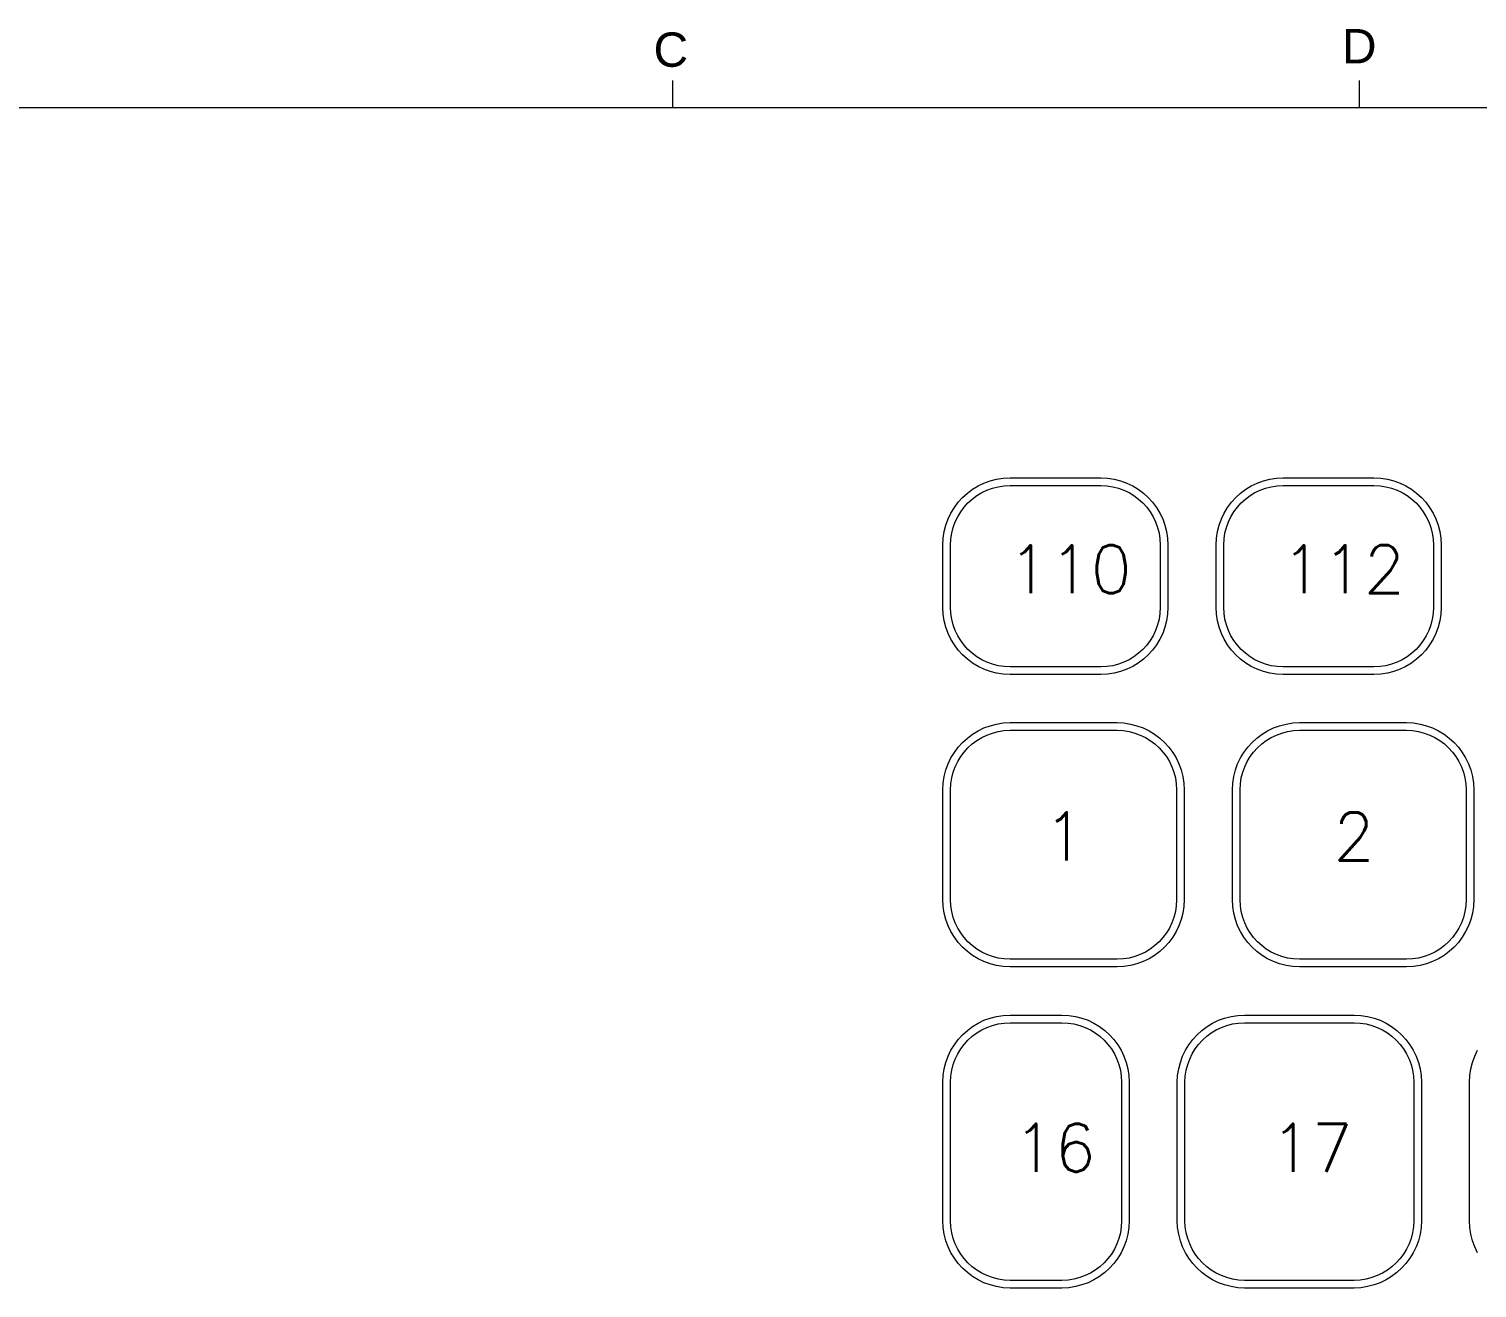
# Model space of a CAD drawing. Header units: millimetres. Extents: x 1461 to 1900, y 363 to 677.
# Drawn here: x 1539.8 to 1615.2, y 604.5 to 670 of the extents above; entities that cross this region are included whole.
import ezdxf
from ezdxf.enums import TextEntityAlignment as Align

# ---------------------------------------------------------------- set-up
doc = ezdxf.new("R2010")
doc.units = ezdxf.units.MM
doc.layers.add('tukuang', color=5, linetype='Continuous', lineweight=9)
doc.styles.add('ARIAL', font='arial.ttf')
doc.styles.get("Standard").update_dxf_attribs({"font": 'txt', "bigfont": 'gbcbig.shx'})

# ---------------------------------------------------------------- blocks, each defined once
blk = doc.blocks.new('A2KUANG')
at = {"layer": 'tukuang', "color": 7}
for p, q in [((-330.35, 583.18), (-330.35, 586.04)), ((-258.89, 583.18), (-258.89, 586.04)), ((300, 583.18), (-531.9, 583.18))]:
    blk.add_line(p, q, dxfattribs=at)
at = {"layer": 'tukuang', "color": 7, "style": 'ARIAL'}
for s, p in [('C', (-330.56, 589.25)), ('D', (-258.92, 589.61))]:
    blk.add_text(s, height=3.57, dxfattribs=at).set_placement(p, align=Align.MIDDLE_CENTER)

msp = doc.modelspace()

# ---------------------------------------------------------------- linework, layer by layer
at = {"color": 7, "lineweight": 0}
for p, q in [((1589.5294, 646.3779), (1589.8505, 646.4961)), ((1589.8505, 646.4961), (1590.1853, 646.5827)), ((1590.1853, 646.5827), (1590.5318, 646.6359)), ((1590.5318, 646.6359), (1590.8883, 646.6541)), ((1590.8883, 646.6541), (1595.6035, 646.6541)), ((1595.6035, 646.6541), (1595.96, 646.6359)), ((1595.96, 646.6359), (1596.3065, 646.5827)), ((1596.3065, 646.5827), (1596.6412, 646.4961)), ((1596.6412, 646.4961), (1596.9624, 646.3779)), ((1603.7447, 646.3779), (1604.0659, 646.4961)), ((1604.0659, 646.4961), (1604.4006, 646.5827)), ((1604.4006, 646.5827), (1604.7471, 646.6359)), ((1604.7471, 646.6359), (1605.1036, 646.6541)), ((1605.1036, 646.6541), (1609.8188, 646.6541)), ((1609.8188, 646.6541), (1610.1753, 646.6359)), ((1610.1753, 646.6359), (1610.5218, 646.5827)), ((1610.5218, 646.5827), (1610.8565, 646.4961)), ((1610.8565, 646.4961), (1611.1777, 646.3779)), ((1588.4165, 645.6259), (1588.6654, 645.8523)), ((1588.6654, 645.8523), (1588.935, 646.0542)), ((1588.9176, 645.5453), (1589.1563, 645.7239)), ((1588.935, 646.0542), (1589.2236, 646.23)), ((1589.1563, 645.7239), (1589.4119, 645.8793)), ((1589.2236, 646.23), (1589.5294, 646.3779)), ((1589.4119, 645.8793), (1589.6828, 646.01)), ((1589.6828, 646.01), (1589.9675, 646.1144)), ((1589.9675, 646.1144), (1590.2643, 646.1909)), ((1590.2643, 646.1909), (1590.5717, 646.238)), ((1590.5717, 646.238), (1590.8882, 646.254)), ((1590.8882, 646.254), (1595.6035, 646.254)), ((1595.6035, 646.254), (1595.9199, 646.238)), ((1595.9199, 646.238), (1596.2274, 646.1909)), ((1596.2274, 646.1909), (1596.5242, 646.1144)), ((1596.5242, 646.1144), (1596.8089, 646.01)), ((1596.8089, 646.01), (1597.0798, 645.8793)), ((1596.9624, 646.3779), (1597.2681, 646.23)), ((1597.0798, 645.8793), (1597.3354, 645.7239)), ((1597.2681, 646.23), (1597.5567, 646.0542)), ((1597.3354, 645.7239), (1597.5741, 645.5453)), ((1597.5567, 646.0542), (1597.8264, 645.8523)), ((1597.8264, 645.8523), (1598.0752, 645.6259)), ((1602.6318, 645.6259), (1602.8807, 645.8523)), ((1602.8807, 645.8523), (1603.1504, 646.0542)), ((1603.1329, 645.5453), (1603.3716, 645.7239)), ((1603.1504, 646.0542), (1603.4389, 646.23)), ((1603.3716, 645.7239), (1603.6272, 645.8793)), ((1603.4389, 646.23), (1603.7447, 646.3779)), ((1603.6272, 645.8793), (1603.8981, 646.01)), ((1603.8981, 646.01), (1604.1828, 646.1144)), ((1604.1828, 646.1144), (1604.4796, 646.1909)), ((1604.4796, 646.1909), (1604.7871, 646.238)), ((1604.7871, 646.238), (1605.1035, 646.254)), ((1605.1035, 646.254), (1609.8188, 646.254)), ((1609.8188, 646.254), (1610.1353, 646.238)), ((1610.1353, 646.238), (1610.4427, 646.1909)), ((1610.4427, 646.1909), (1610.7395, 646.1144)), ((1610.7395, 646.1144), (1611.0242, 646.01)), ((1611.0242, 646.01), (1611.2951, 645.8793)), ((1611.1777, 646.3779), (1611.4834, 646.23)), ((1611.2951, 645.8793), (1611.5507, 645.7239)), ((1611.4834, 646.23), (1611.772, 646.0542)), ((1611.5507, 645.7239), (1611.7894, 645.5453)), ((1611.772, 646.0542), (1612.0417, 645.8523)), ((1612.0417, 645.8523), (1612.2905, 645.6259)), ((1587.8124, 644.8188), (1587.9882, 645.1074)), ((1587.9882, 645.1074), (1588.1902, 645.3771)), ((1588.1902, 645.3771), (1588.4165, 645.6259)), ((1588.3185, 644.8861), (1588.4971, 645.1248)), ((1588.4971, 645.1248), (1588.6973, 645.345)), ((1588.6973, 645.345), (1588.9176, 645.5453)), ((1597.5741, 645.5453), (1597.7943, 645.345)), ((1597.7943, 645.345), (1597.9946, 645.1248)), ((1597.9946, 645.1248), (1598.1732, 644.8861)), ((1598.0752, 645.6259), (1598.3015, 645.3771)), ((1598.3015, 645.3771), (1598.5035, 645.1074)), ((1598.5035, 645.1074), (1598.6793, 644.8188)), ((1602.0277, 644.8188), (1602.2036, 645.1074)), ((1602.2036, 645.1074), (1602.4055, 645.3771)), ((1602.4055, 645.3771), (1602.6318, 645.6259)), ((1602.5338, 644.8861), (1602.7125, 645.1248)), ((1602.7125, 645.1248), (1602.9127, 645.345)), ((1602.9127, 645.345), (1603.1329, 645.5453)), ((1611.7894, 645.5453), (1612.0097, 645.345)), ((1612.0097, 645.345), (1612.2099, 645.1248)), ((1612.2099, 645.1248), (1612.3885, 644.8861)), ((1612.2905, 645.6259), (1612.5169, 645.3771)), ((1612.5169, 645.3771), (1612.7188, 645.1074)), ((1612.7188, 645.1074), (1612.8947, 644.8188)), ((1587.5464, 644.1919), (1587.6645, 644.5131)), ((1587.6645, 644.5131), (1587.8124, 644.8188)), ((1587.928, 644.0749), (1588.0324, 644.3596)), ((1588.0324, 644.3596), (1588.1631, 644.6305)), ((1588.1631, 644.6305), (1588.3185, 644.8861)), ((1598.1732, 644.8861), (1598.3286, 644.6305)), ((1598.3286, 644.6305), (1598.4593, 644.3596)), ((1598.4593, 644.3596), (1598.5637, 644.0749)), ((1598.6793, 644.8188), (1598.8272, 644.5131)), ((1598.8272, 644.5131), (1598.9453, 644.1919)), ((1601.7617, 644.1919), (1601.8799, 644.5131)), ((1601.8799, 644.5131), (1602.0277, 644.8188)), ((1602.1433, 644.0749), (1602.2477, 644.3596)), ((1602.2477, 644.3596), (1602.3784, 644.6305)), ((1602.3784, 644.6305), (1602.5338, 644.8861)), ((1612.3885, 644.8861), (1612.5439, 644.6305)), ((1612.5439, 644.6305), (1612.6746, 644.3596)), ((1612.6746, 644.3596), (1612.779, 644.0749)), ((1612.8947, 644.8188), (1613.0425, 644.5131)), ((1613.0425, 644.5131), (1613.1607, 644.1919)), ((1587.3884, 643.1542), (1587.4065, 643.5107)), ((1587.4065, 643.5107), (1587.4598, 643.8572)), ((1587.4598, 643.8572), (1587.5464, 644.1919)), ((1587.7884, 643.1542), (1587.8044, 643.4706)), ((1587.8044, 643.4706), (1587.8515, 643.7781)), ((1587.8515, 643.7781), (1587.928, 644.0749)), ((1598.5637, 644.0749), (1598.6402, 643.7781)), ((1598.6402, 643.7781), (1598.6873, 643.4706)), ((1598.6873, 643.4706), (1598.7033, 643.1542)), ((1598.9453, 644.1919), (1599.032, 643.8572)), ((1599.032, 643.8572), (1599.0852, 643.5107)), ((1599.0852, 643.5107), (1599.1034, 643.1542)), ((1601.6037, 643.1542), (1601.6218, 643.5107)), ((1601.6218, 643.5107), (1601.6751, 643.8572)), ((1601.6751, 643.8572), (1601.7617, 644.1919)), ((1602.0037, 643.1542), (1602.0197, 643.4706)), ((1602.0197, 643.4706), (1602.0668, 643.7781)), ((1602.0668, 643.7781), (1602.1433, 644.0749)), ((1612.779, 644.0749), (1612.8555, 643.7781)), ((1612.8555, 643.7781), (1612.9026, 643.4706)), ((1612.9026, 643.4706), (1612.9186, 643.1542)), ((1613.1607, 644.1919), (1613.2473, 643.8572)), ((1613.2473, 643.8572), (1613.3006, 643.5107)), ((1613.3006, 643.5107), (1613.3187, 643.1542)), ((1587.3884, 639.9178), (1587.3884, 643.1542)), ((1587.7884, 639.9178), (1587.7884, 643.1542)), ((1598.7033, 643.1542), (1598.7033, 639.9178)), ((1599.1034, 643.1542), (1599.1034, 639.9178)), ((1601.6037, 639.9178), (1601.6037, 643.1542)), ((1602.0037, 639.9178), (1602.0037, 643.1542)), ((1612.9186, 643.1542), (1612.9186, 639.9178)), ((1613.3187, 643.1542), (1613.3187, 639.9178)), ((1587.4065, 639.5613), (1587.3884, 639.9178)), ((1587.8044, 639.6013), (1587.7884, 639.9178)), ((1598.7033, 639.9178), (1598.6873, 639.6013)), ((1599.1034, 639.9178), (1599.0852, 639.5613)), ((1601.6218, 639.5613), (1601.6037, 639.9178)), ((1602.0197, 639.6013), (1602.0037, 639.9178)), ((1612.9186, 639.9178), (1612.9026, 639.6013)), ((1613.3187, 639.9178), (1613.3006, 639.5613)), ((1587.4598, 639.2148), (1587.4065, 639.5613)), ((1587.5464, 638.8801), (1587.4598, 639.2148)), ((1587.8515, 639.2939), (1587.8044, 639.6013)), ((1587.928, 638.997), (1587.8515, 639.2939)), ((1588.0324, 638.7124), (1587.928, 638.997)), ((1598.5637, 638.997), (1598.4593, 638.7124)), ((1598.6402, 639.2939), (1598.5637, 638.997)), ((1598.6873, 639.6013), (1598.6402, 639.2939)), ((1599.032, 639.2148), (1598.9453, 638.8801)), ((1599.0852, 639.5613), (1599.032, 639.2148)), ((1601.6751, 639.2148), (1601.6218, 639.5613)), ((1601.7617, 638.8801), (1601.6751, 639.2148)), ((1602.0668, 639.2939), (1602.0197, 639.6013)), ((1602.1433, 638.997), (1602.0668, 639.2939)), ((1602.2477, 638.7124), (1602.1433, 638.997)), ((1612.779, 638.997), (1612.6746, 638.7124)), ((1612.8555, 639.2939), (1612.779, 638.997)), ((1612.9026, 639.6013), (1612.8555, 639.2939)), ((1613.2473, 639.2148), (1613.1607, 638.8801)), ((1613.3006, 639.5613), (1613.2473, 639.2148)), ((1587.6645, 638.559), (1587.5464, 638.8801)), ((1587.8124, 638.2532), (1587.6645, 638.559)), ((1587.9882, 637.9646), (1587.8124, 638.2532)), ((1588.1631, 638.4414), (1588.0324, 638.7124)), ((1588.3185, 638.1859), (1588.1631, 638.4414)), ((1588.4971, 637.9471), (1588.3185, 638.1859)), ((1598.1732, 638.1859), (1597.9946, 637.9471)), ((1598.3286, 638.4414), (1598.1732, 638.1859)), ((1598.4593, 638.7124), (1598.3286, 638.4414)), ((1598.6793, 638.2532), (1598.5035, 637.9646)), ((1598.8272, 638.559), (1598.6793, 638.2532)), ((1598.9453, 638.8801), (1598.8272, 638.559)), ((1601.8799, 638.559), (1601.7617, 638.8801)), ((1602.0277, 638.2532), (1601.8799, 638.559)), ((1602.2036, 637.9646), (1602.0277, 638.2532)), ((1602.3784, 638.4414), (1602.2477, 638.7124)), ((1602.5338, 638.1859), (1602.3784, 638.4414)), ((1602.7125, 637.9471), (1602.5338, 638.1859)), ((1612.3885, 638.1859), (1612.2099, 637.9471)), ((1612.5439, 638.4414), (1612.3885, 638.1859)), ((1612.6746, 638.7124), (1612.5439, 638.4414)), ((1612.8947, 638.2532), (1612.7188, 637.9646)), ((1613.0425, 638.559), (1612.8947, 638.2532)), ((1613.1607, 638.8801), (1613.0425, 638.559)), ((1588.1902, 637.695), (1587.9882, 637.9646)), ((1588.4165, 637.4461), (1588.1902, 637.695)), ((1588.6654, 637.2198), (1588.4165, 637.4461)), ((1588.6973, 637.7269), (1588.4971, 637.9471)), ((1588.9176, 637.5267), (1588.6973, 637.7269)), ((1589.1563, 637.3481), (1588.9176, 637.5267)), ((1597.5741, 637.5267), (1597.3354, 637.3481)), ((1597.7943, 637.7269), (1597.5741, 637.5267)), ((1597.9946, 637.9471), (1597.7943, 637.7269)), ((1598.0752, 637.4461), (1597.8264, 637.2198)), ((1598.3015, 637.695), (1598.0752, 637.4461)), ((1598.5035, 637.9646), (1598.3015, 637.695)), ((1602.4055, 637.695), (1602.2036, 637.9646)), ((1602.6318, 637.4461), (1602.4055, 637.695)), ((1602.8807, 637.2198), (1602.6318, 637.4461)), ((1602.9127, 637.7269), (1602.7125, 637.9471)), ((1603.1329, 637.5267), (1602.9127, 637.7269)), ((1603.3716, 637.3481), (1603.1329, 637.5267)), ((1611.7894, 637.5267), (1611.5507, 637.3481)), ((1612.0097, 637.7269), (1611.7894, 637.5267)), ((1612.2099, 637.9471), (1612.0097, 637.7269)), ((1612.2905, 637.4461), (1612.0417, 637.2198)), ((1612.5169, 637.695), (1612.2905, 637.4461)), ((1612.7188, 637.9646), (1612.5169, 637.695)), ((1588.935, 637.0178), (1588.6654, 637.2198)), ((1589.2236, 636.842), (1588.935, 637.0178)), ((1589.4119, 637.1926), (1589.1563, 637.3481)), ((1589.5294, 636.6941), (1589.2236, 636.842)), ((1589.6828, 637.0619), (1589.4119, 637.1926)), ((1589.8505, 636.576), (1589.5294, 636.6941)), ((1589.9675, 636.9575), (1589.6828, 637.0619)), ((1590.2643, 636.881), (1589.9675, 636.9575)), ((1590.5717, 636.834), (1590.2643, 636.881)), ((1590.8882, 636.8179), (1590.5717, 636.834)), ((1595.6035, 636.8179), (1590.8882, 636.8179)), ((1595.9199, 636.834), (1595.6035, 636.8179)), ((1596.2274, 636.881), (1595.9199, 636.834)), ((1596.5242, 636.9575), (1596.2274, 636.881)), ((1596.8089, 637.0619), (1596.5242, 636.9575)), ((1596.9624, 636.6941), (1596.6412, 636.576)), ((1597.0798, 637.1926), (1596.8089, 637.0619)), ((1597.2681, 636.842), (1596.9624, 636.6941)), ((1597.3354, 637.3481), (1597.0798, 637.1926)), ((1597.5567, 637.0178), (1597.2681, 636.842)), ((1597.8264, 637.2198), (1597.5567, 637.0178)), ((1603.1504, 637.0178), (1602.8807, 637.2198)), ((1603.4389, 636.842), (1603.1504, 637.0178)), ((1603.6272, 637.1926), (1603.3716, 637.3481)), ((1603.7447, 636.6941), (1603.4389, 636.842)), ((1603.8981, 637.0619), (1603.6272, 637.1926)), ((1604.0659, 636.576), (1603.7447, 636.6941)), ((1604.1828, 636.9575), (1603.8981, 637.0619)), ((1604.4796, 636.881), (1604.1828, 636.9575)), ((1604.7871, 636.834), (1604.4796, 636.881)), ((1605.1035, 636.8179), (1604.7871, 636.834)), ((1609.8188, 636.8179), (1605.1035, 636.8179)), ((1610.1353, 636.834), (1609.8188, 636.8179)), ((1610.4427, 636.881), (1610.1353, 636.834)), ((1610.7395, 636.9575), (1610.4427, 636.881)), ((1611.0242, 637.0619), (1610.7395, 636.9575)), ((1611.1777, 636.6941), (1610.8565, 636.576)), ((1611.2951, 637.1926), (1611.0242, 637.0619)), ((1611.4834, 636.842), (1611.1777, 636.6941)), ((1611.5507, 637.3481), (1611.2951, 637.1926)), ((1611.772, 637.0178), (1611.4834, 636.842)), ((1612.0417, 637.2198), (1611.772, 637.0178)), ((1590.1853, 636.4894), (1589.8505, 636.576)), ((1590.5318, 636.4361), (1590.1853, 636.4894)), ((1590.8883, 636.4179), (1590.5318, 636.4361)), ((1595.6035, 636.4179), (1590.8883, 636.4179)), ((1595.96, 636.4361), (1595.6035, 636.4179)), ((1596.3065, 636.4894), (1595.96, 636.4361)), ((1596.6412, 636.576), (1596.3065, 636.4894)), ((1604.4006, 636.4894), (1604.0659, 636.576)), ((1604.7471, 636.4361), (1604.4006, 636.4894)), ((1605.1036, 636.4179), (1604.7471, 636.4361)), ((1609.8188, 636.4179), (1605.1036, 636.4179)), ((1610.1753, 636.4361), (1609.8188, 636.4179)), ((1610.5218, 636.4894), (1610.1753, 636.4361)), ((1610.8565, 636.576), (1610.5218, 636.4894)), ((1589.5294, 633.6421), (1589.8505, 633.7602)), ((1589.8505, 633.7602), (1590.1851, 633.8468)), ((1590.1851, 633.8468), (1590.5316, 633.9001)), ((1590.5316, 633.9001), (1590.888, 633.9183)), ((1590.888, 633.9183), (1596.452, 633.9183)), ((1596.452, 633.9183), (1596.8086, 633.9001)), ((1596.8086, 633.9001), (1597.1551, 633.8468)), ((1597.1551, 633.8468), (1597.4899, 633.7602)), ((1597.4899, 633.7602), (1597.8111, 633.6421)), ((1604.593, 633.6421), (1604.9141, 633.7602)), ((1604.9141, 633.7602), (1605.2488, 633.8468)), ((1605.2488, 633.8468), (1605.5953, 633.9001)), ((1605.5953, 633.9001), (1605.9517, 633.9183)), ((1605.9517, 633.9183), (1611.5157, 633.9183)), ((1611.5157, 633.9183), (1611.8723, 633.9001)), ((1611.8723, 633.9001), (1612.2188, 633.8468)), ((1612.2188, 633.8468), (1612.5536, 633.7602)), ((1612.5536, 633.7602), (1612.8748, 633.6421)), ((1588.4166, 632.8901), (1588.6654, 633.1164)), ((1588.6654, 633.1164), (1588.935, 633.3184)), ((1588.9174, 632.8094), (1589.1561, 632.988)), ((1588.935, 633.3184), (1589.2236, 633.4942)), ((1589.1561, 632.988), (1589.4116, 633.1435)), ((1589.2236, 633.4942), (1589.5294, 633.6421)), ((1589.4116, 633.1435), (1589.6825, 633.2742)), ((1589.6825, 633.2742), (1589.9671, 633.3786)), ((1589.9671, 633.3786), (1590.264, 633.4551)), ((1590.264, 633.4551), (1590.5714, 633.5021)), ((1590.5714, 633.5021), (1590.8879, 633.5182)), ((1590.8879, 633.5182), (1596.4519, 633.5182)), ((1596.4519, 633.5182), (1596.7684, 633.5021)), ((1596.7684, 633.5021), (1597.0759, 633.4551)), ((1597.0759, 633.4551), (1597.3728, 633.3786)), ((1597.3728, 633.3786), (1597.6576, 633.2742)), ((1597.6576, 633.2742), (1597.9285, 633.1435)), ((1597.8111, 633.6421), (1598.1169, 633.4942)), ((1597.9285, 633.1435), (1598.1842, 632.988)), ((1598.1169, 633.4942), (1598.4055, 633.3184)), ((1598.1842, 632.988), (1598.423, 632.8094)), ((1598.4055, 633.3184), (1598.6752, 633.1164)), ((1598.6752, 633.1164), (1598.9241, 632.8901)), ((1603.4803, 632.8901), (1603.7291, 633.1164)), ((1603.7291, 633.1164), (1603.9987, 633.3184)), ((1603.9811, 632.8094), (1604.2197, 632.988)), ((1603.9987, 633.3184), (1604.2873, 633.4942)), ((1604.2197, 632.988), (1604.4753, 633.1435)), ((1604.2873, 633.4942), (1604.593, 633.6421)), ((1604.4753, 633.1435), (1604.7462, 633.2742)), ((1604.7462, 633.2742), (1605.0308, 633.3786)), ((1605.0308, 633.3786), (1605.3276, 633.4551)), ((1605.3276, 633.4551), (1605.6351, 633.5021)), ((1605.6351, 633.5021), (1605.9516, 633.5182)), ((1605.9516, 633.5182), (1611.5156, 633.5182)), ((1611.5156, 633.5182), (1611.8321, 633.5021)), ((1611.8321, 633.5021), (1612.1396, 633.4551)), ((1612.1396, 633.4551), (1612.4365, 633.3786)), ((1612.4365, 633.3786), (1612.7213, 633.2742)), ((1612.7213, 633.2742), (1612.9922, 633.1435)), ((1612.8748, 633.6421), (1613.1806, 633.4942)), ((1612.9922, 633.1435), (1613.2479, 632.988)), ((1613.1806, 633.4942), (1613.4692, 633.3184)), ((1613.2479, 632.988), (1613.4866, 632.8094)), ((1613.4692, 633.3184), (1613.7389, 633.1164)), ((1613.7389, 633.1164), (1613.9878, 632.8901)), ((1587.8125, 632.083), (1587.9883, 632.3716)), ((1587.9883, 632.3716), (1588.1903, 632.6412)), ((1588.163, 631.8947), (1588.3184, 632.1503)), ((1588.1903, 632.6412), (1588.4166, 632.8901)), ((1588.3184, 632.1503), (1588.497, 632.389)), ((1588.497, 632.389), (1588.6972, 632.6092)), ((1588.6972, 632.6092), (1588.9174, 632.8094)), ((1598.423, 632.8094), (1598.6433, 632.6092)), ((1598.6433, 632.6092), (1598.8435, 632.389)), ((1598.8435, 632.389), (1599.0222, 632.1503)), ((1598.9241, 632.8901), (1599.1504, 632.6412)), ((1599.0222, 632.1503), (1599.1777, 631.8947)), ((1599.1504, 632.6412), (1599.3524, 632.3716)), ((1599.3524, 632.3716), (1599.5282, 632.083)), ((1602.8762, 632.083), (1603.052, 632.3716)), ((1603.052, 632.3716), (1603.254, 632.6412)), ((1603.2267, 631.8947), (1603.3821, 632.1503)), ((1603.254, 632.6412), (1603.4803, 632.8901)), ((1603.3821, 632.1503), (1603.5607, 632.389)), ((1603.5607, 632.389), (1603.7608, 632.6092)), ((1603.7608, 632.6092), (1603.9811, 632.8094)), ((1613.4866, 632.8094), (1613.7069, 632.6092)), ((1613.7069, 632.6092), (1613.9072, 632.389)), ((1613.9072, 632.389), (1614.0859, 632.1503)), ((1613.9878, 632.8901), (1614.2141, 632.6412)), ((1614.0859, 632.1503), (1614.2413, 631.8947)), ((1614.2141, 632.6412), (1614.4161, 632.3716)), ((1614.4161, 632.3716), (1614.5919, 632.083)), ((1587.4599, 631.1214), (1587.5465, 631.4561)), ((1587.5465, 631.4561), (1587.6646, 631.7772)), ((1587.6646, 631.7772), (1587.8125, 632.083)), ((1587.9279, 631.3391), (1588.0323, 631.6237)), ((1588.0323, 631.6237), (1588.163, 631.8947)), ((1599.1777, 631.8947), (1599.3084, 631.6237)), ((1599.3084, 631.6237), (1599.4128, 631.3391)), ((1599.5282, 632.083), (1599.6761, 631.7772)), ((1599.6761, 631.7772), (1599.7942, 631.4561)), ((1599.7942, 631.4561), (1599.8808, 631.1214)), ((1602.5236, 631.1214), (1602.6102, 631.4561)), ((1602.6102, 631.4561), (1602.7283, 631.7772)), ((1602.7283, 631.7772), (1602.8762, 632.083)), ((1602.9916, 631.3391), (1603.096, 631.6237)), ((1603.096, 631.6237), (1603.2267, 631.8947)), ((1614.2413, 631.8947), (1614.3721, 631.6237)), ((1614.3721, 631.6237), (1614.4765, 631.3391)), ((1614.5919, 632.083), (1614.7398, 631.7772)), ((1614.7398, 631.7772), (1614.8579, 631.4561)), ((1614.8579, 631.4561), (1614.9445, 631.1214)), ((1587.3885, 630.4184), (1587.4066, 630.7749)), ((1587.4066, 630.7749), (1587.4599, 631.1214)), ((1587.7884, 630.4183), (1587.8044, 630.7348)), ((1587.8044, 630.7348), (1587.8514, 631.0422)), ((1587.8514, 631.0422), (1587.9279, 631.3391)), ((1599.4128, 631.3391), (1599.4893, 631.0422)), ((1599.4893, 631.0422), (1599.5364, 630.7348)), ((1599.5364, 630.7348), (1599.5524, 630.4183)), ((1599.8808, 631.1214), (1599.9341, 630.7749)), ((1599.9341, 630.7749), (1599.9523, 630.4184)), ((1602.4521, 630.4184), (1602.4703, 630.7749)), ((1602.4703, 630.7749), (1602.5236, 631.1214)), ((1602.8521, 630.4183), (1602.8681, 630.7348)), ((1602.8681, 630.7348), (1602.9151, 631.0422)), ((1602.9151, 631.0422), (1602.9916, 631.3391)), ((1614.4765, 631.3391), (1614.553, 631.0422)), ((1614.553, 631.0422), (1614.6001, 630.7348)), ((1614.6001, 630.7348), (1614.6161, 630.4183)), ((1614.9445, 631.1214), (1614.9978, 630.7749)), ((1614.9978, 630.7749), (1615.016, 630.4184)), ((1587.3885, 624.7125), (1587.3885, 630.4184)), ((1587.7884, 624.7125), (1587.7884, 630.4183)), ((1599.5524, 630.4183), (1599.5524, 624.7125)), ((1599.9523, 630.4184), (1599.9523, 624.7125)), ((1602.4521, 624.7125), (1602.4521, 630.4184)), ((1602.8521, 624.7125), (1602.8521, 630.4183)), ((1614.6161, 630.4183), (1614.6161, 624.7125)), ((1615.016, 630.4184), (1615.016, 624.7125)), ((1587.4066, 624.356), (1587.3885, 624.7125)), ((1587.8044, 624.396), (1587.7884, 624.7125)), ((1599.5524, 624.7125), (1599.5364, 624.396)), ((1599.9523, 624.7125), (1599.9341, 624.356)), ((1602.4703, 624.356), (1602.4521, 624.7125)), ((1602.8681, 624.396), (1602.8521, 624.7125)), ((1614.6161, 624.7125), (1614.6001, 624.396)), ((1615.016, 624.7125), (1614.9978, 624.356)), ((1587.4599, 624.0095), (1587.4066, 624.356)), ((1587.5465, 623.6748), (1587.4599, 624.0095)), ((1587.8514, 624.0886), (1587.8044, 624.396)), ((1587.9279, 623.7917), (1587.8514, 624.0886)), ((1599.4893, 624.0886), (1599.4128, 623.7917)), ((1599.5364, 624.396), (1599.4893, 624.0886)), ((1599.8808, 624.0095), (1599.7942, 623.6748)), ((1599.9341, 624.356), (1599.8808, 624.0095)), ((1602.5236, 624.0095), (1602.4703, 624.356)), ((1602.6102, 623.6748), (1602.5236, 624.0095)), ((1602.9151, 624.0886), (1602.8681, 624.396)), ((1602.9916, 623.7917), (1602.9151, 624.0886)), ((1614.553, 624.0886), (1614.4765, 623.7917)), ((1614.6001, 624.396), (1614.553, 624.0886)), ((1614.9445, 624.0095), (1614.8579, 623.6748)), ((1614.9978, 624.356), (1614.9445, 624.0095)), ((1587.6646, 623.3537), (1587.5465, 623.6748)), ((1587.8125, 623.0479), (1587.6646, 623.3537)), ((1588.0323, 623.5071), (1587.9279, 623.7917)), ((1588.163, 623.2362), (1588.0323, 623.5071)), ((1588.3184, 622.9806), (1588.163, 623.2362)), ((1599.1777, 623.2362), (1599.0222, 622.9806)), ((1599.3084, 623.5071), (1599.1777, 623.2362)), ((1599.4128, 623.7917), (1599.3084, 623.5071)), ((1599.6761, 623.3537), (1599.5282, 623.0479)), ((1599.7942, 623.6748), (1599.6761, 623.3537)), ((1602.7283, 623.3537), (1602.6102, 623.6748)), ((1602.8762, 623.0479), (1602.7283, 623.3537)), ((1603.096, 623.5071), (1602.9916, 623.7917)), ((1603.2267, 623.2362), (1603.096, 623.5071)), ((1603.3821, 622.9806), (1603.2267, 623.2362)), ((1614.2413, 623.2362), (1614.0859, 622.9806)), ((1614.3721, 623.5071), (1614.2413, 623.2362)), ((1614.4765, 623.7917), (1614.3721, 623.5071)), ((1614.7398, 623.3537), (1614.5919, 623.0479)), ((1614.8579, 623.6748), (1614.7398, 623.3537)), ((1587.9883, 622.7593), (1587.8125, 623.0479)), ((1588.1903, 622.4897), (1587.9883, 622.7593)), ((1588.4166, 622.2408), (1588.1903, 622.4897)), ((1588.497, 622.7419), (1588.3184, 622.9806)), ((1588.6972, 622.5216), (1588.497, 622.7419)), ((1588.9174, 622.3214), (1588.6972, 622.5216)), ((1598.6433, 622.5216), (1598.423, 622.3214)), ((1598.8435, 622.7419), (1598.6433, 622.5216)), ((1599.0222, 622.9806), (1598.8435, 622.7419)), ((1599.1504, 622.4897), (1598.9241, 622.2408)), ((1599.3524, 622.7593), (1599.1504, 622.4897)), ((1599.5282, 623.0479), (1599.3524, 622.7593)), ((1603.052, 622.7593), (1602.8762, 623.0479)), ((1603.254, 622.4897), (1603.052, 622.7593)), ((1603.4803, 622.2408), (1603.254, 622.4897)), ((1603.5607, 622.7419), (1603.3821, 622.9806)), ((1603.7608, 622.5216), (1603.5607, 622.7419)), ((1603.9811, 622.3214), (1603.7608, 622.5216)), ((1613.7069, 622.5216), (1613.4866, 622.3214)), ((1613.9072, 622.7419), (1613.7069, 622.5216)), ((1614.0859, 622.9806), (1613.9072, 622.7419)), ((1614.2141, 622.4897), (1613.9878, 622.2408)), ((1614.4161, 622.7593), (1614.2141, 622.4897)), ((1614.5919, 623.0479), (1614.4161, 622.7593)), ((1588.6654, 622.0145), (1588.4166, 622.2408)), ((1588.935, 621.8125), (1588.6654, 622.0145)), ((1589.1561, 622.1428), (1588.9174, 622.3214)), ((1589.2236, 621.6367), (1588.935, 621.8125)), ((1589.4116, 621.9873), (1589.1561, 622.1428)), ((1589.5294, 621.4888), (1589.2236, 621.6367)), ((1589.6825, 621.8566), (1589.4116, 621.9873)), ((1589.9671, 621.7522), (1589.6825, 621.8566)), ((1590.264, 621.6757), (1589.9671, 621.7522)), ((1590.5714, 621.6287), (1590.264, 621.6757)), ((1590.8879, 621.6126), (1590.5714, 621.6287)), ((1596.4519, 621.6126), (1590.8879, 621.6126)), ((1596.7684, 621.6287), (1596.4519, 621.6126)), ((1597.0759, 621.6757), (1596.7684, 621.6287)), ((1597.3728, 621.7522), (1597.0759, 621.6757)), ((1597.6576, 621.8566), (1597.3728, 621.7522)), ((1597.9285, 621.9873), (1597.6576, 621.8566)), ((1598.1169, 621.6367), (1597.8111, 621.4888)), ((1598.1842, 622.1428), (1597.9285, 621.9873)), ((1598.4055, 621.8125), (1598.1169, 621.6367)), ((1598.423, 622.3214), (1598.1842, 622.1428)), ((1598.6752, 622.0145), (1598.4055, 621.8125)), ((1598.9241, 622.2408), (1598.6752, 622.0145)), ((1603.7291, 622.0145), (1603.4803, 622.2408)), ((1603.9987, 621.8125), (1603.7291, 622.0145)), ((1604.2197, 622.1428), (1603.9811, 622.3214)), ((1604.2873, 621.6367), (1603.9987, 621.8125)), ((1604.4753, 621.9873), (1604.2197, 622.1428)), ((1604.593, 621.4888), (1604.2873, 621.6367)), ((1604.7462, 621.8566), (1604.4753, 621.9873)), ((1605.0308, 621.7522), (1604.7462, 621.8566)), ((1605.3276, 621.6757), (1605.0308, 621.7522)), ((1605.6351, 621.6287), (1605.3276, 621.6757)), ((1605.9516, 621.6126), (1605.6351, 621.6287)), ((1611.5156, 621.6126), (1605.9516, 621.6126)), ((1611.8321, 621.6287), (1611.5156, 621.6126)), ((1612.1396, 621.6757), (1611.8321, 621.6287)), ((1612.4365, 621.7522), (1612.1396, 621.6757)), ((1612.7213, 621.8566), (1612.4365, 621.7522)), ((1612.9922, 621.9873), (1612.7213, 621.8566)), ((1613.1806, 621.6367), (1612.8748, 621.4888)), ((1613.2479, 622.1428), (1612.9922, 621.9873)), ((1613.4692, 621.8125), (1613.1806, 621.6367)), ((1613.4866, 622.3214), (1613.2479, 622.1428)), ((1613.7389, 622.0145), (1613.4692, 621.8125)), ((1613.9878, 622.2408), (1613.7389, 622.0145)), ((1589.8505, 621.3707), (1589.5294, 621.4888)), ((1590.1851, 621.2841), (1589.8505, 621.3707)), ((1590.5316, 621.2308), (1590.1851, 621.2841)), ((1590.888, 621.2126), (1590.5316, 621.2308)), ((1596.452, 621.2126), (1590.888, 621.2126)), ((1596.8086, 621.2308), (1596.452, 621.2126)), ((1597.1551, 621.2841), (1596.8086, 621.2308)), ((1597.4899, 621.3707), (1597.1551, 621.2841)), ((1597.8111, 621.4888), (1597.4899, 621.3707)), ((1604.9141, 621.3707), (1604.593, 621.4888)), ((1605.2488, 621.2841), (1604.9141, 621.3707)), ((1605.5953, 621.2308), (1605.2488, 621.2841)), ((1605.9517, 621.2126), (1605.5953, 621.2308)), ((1611.5157, 621.2126), (1605.9517, 621.2126)), ((1611.8723, 621.2308), (1611.5157, 621.2126)), ((1612.2188, 621.2841), (1611.8723, 621.2308)), ((1612.5536, 621.3707), (1612.2188, 621.2841)), ((1612.8748, 621.4888), (1612.5536, 621.3707)), ((1589.8506, 618.5542), (1590.1853, 618.6408)), ((1590.1853, 618.6408), (1590.5318, 618.694)), ((1590.5318, 618.694), (1590.8883, 618.7122)), ((1590.8883, 618.7122), (1593.5885, 618.7122)), ((1593.5885, 618.7122), (1593.945, 618.694)), ((1593.945, 618.694), (1594.2915, 618.6408)), ((1594.2915, 618.6408), (1594.6262, 618.5542)), ((1602.0507, 618.5542), (1602.3854, 618.6408)), ((1602.3854, 618.6408), (1602.7319, 618.694)), ((1602.7319, 618.694), (1603.0884, 618.7122)), ((1603.0884, 618.7122), (1608.7882, 618.7122)), ((1608.7882, 618.7122), (1609.1447, 618.694)), ((1609.1447, 618.694), (1609.4912, 618.6408)), ((1609.4912, 618.6408), (1609.8259, 618.5542)), ((1588.4166, 617.684), (1588.6654, 617.9103)), ((1588.6654, 617.9103), (1588.9351, 618.1123)), ((1588.9351, 618.1123), (1589.2237, 618.2881)), ((1589.1563, 617.782), (1589.4119, 617.9374)), ((1589.2237, 618.2881), (1589.5294, 618.436)), ((1589.4119, 617.9374), (1589.6828, 618.0681)), ((1589.5294, 618.436), (1589.8506, 618.5542)), ((1589.6828, 618.0681), (1589.9675, 618.1725)), ((1589.9675, 618.1725), (1590.2643, 618.249)), ((1590.2643, 618.249), (1590.5717, 618.2961)), ((1590.5717, 618.2961), (1590.8882, 618.3121)), ((1590.8882, 618.3121), (1593.5884, 618.3121)), ((1593.5884, 618.3121), (1593.9049, 618.2961)), ((1593.9049, 618.2961), (1594.2124, 618.249)), ((1594.2124, 618.249), (1594.5093, 618.1725)), ((1594.5093, 618.1725), (1594.794, 618.0681)), ((1594.6262, 618.5542), (1594.9473, 618.436)), ((1594.794, 618.0681), (1595.0649, 617.9374)), ((1594.9473, 618.436), (1595.2531, 618.2881)), ((1595.0649, 617.9374), (1595.3205, 617.782)), ((1595.2531, 618.2881), (1595.5417, 618.1123)), ((1595.5417, 618.1123), (1595.8113, 617.9103)), ((1595.8113, 617.9103), (1596.0602, 617.684)), ((1600.6166, 617.684), (1600.8655, 617.9103)), ((1600.8655, 617.9103), (1601.1351, 618.1123)), ((1601.1351, 618.1123), (1601.4237, 618.2881)), ((1601.3564, 617.782), (1601.612, 617.9374)), ((1601.4237, 618.2881), (1601.7295, 618.436)), ((1601.612, 617.9374), (1601.8829, 618.0681)), ((1601.7295, 618.436), (1602.0507, 618.5542)), ((1601.8829, 618.0681), (1602.1676, 618.1725)), ((1602.1676, 618.1725), (1602.4644, 618.249)), ((1602.4644, 618.249), (1602.7719, 618.2961)), ((1602.7719, 618.2961), (1603.0883, 618.3121)), ((1603.0883, 618.3121), (1608.7882, 618.3121)), ((1608.7882, 618.3121), (1609.1047, 618.2961)), ((1609.1047, 618.2961), (1609.4121, 618.249)), ((1609.4121, 618.249), (1609.7089, 618.1725)), ((1609.7089, 618.1725), (1609.9936, 618.0681)), ((1609.8259, 618.5542), (1610.1471, 618.436)), ((1609.9936, 618.0681), (1610.2645, 617.9374)), ((1610.1471, 618.436), (1610.4528, 618.2881)), ((1610.2645, 617.9374), (1610.5201, 617.782)), ((1610.4528, 618.2881), (1610.7414, 618.1123)), ((1610.7414, 618.1123), (1611.0111, 617.9103)), ((1611.0111, 617.9103), (1611.2599, 617.684)), ((1587.8125, 616.8769), (1587.9883, 617.1655)), ((1587.9883, 617.1655), (1588.1902, 617.4352)), ((1588.1902, 617.4352), (1588.4166, 617.684)), ((1588.3185, 616.9442), (1588.4971, 617.1829)), ((1588.4971, 617.1829), (1588.6973, 617.4031)), ((1588.6973, 617.4031), (1588.9176, 617.6034)), ((1588.9176, 617.6034), (1589.1563, 617.782)), ((1595.3205, 617.782), (1595.5592, 617.6034)), ((1595.5592, 617.6034), (1595.7794, 617.4031)), ((1595.7794, 617.4031), (1595.9796, 617.1829)), ((1595.9796, 617.1829), (1596.1582, 616.9442)), ((1596.0602, 617.684), (1596.2865, 617.4352)), ((1596.2865, 617.4352), (1596.4885, 617.1655)), ((1596.4885, 617.1655), (1596.6643, 616.8769)), ((1600.0125, 616.8769), (1600.1884, 617.1655)), ((1600.1884, 617.1655), (1600.3903, 617.4352)), ((1600.3903, 617.4352), (1600.6166, 617.684)), ((1600.5186, 616.9442), (1600.6972, 617.1829)), ((1600.6972, 617.1829), (1600.8975, 617.4031)), ((1600.8975, 617.4031), (1601.1177, 617.6034)), ((1601.1177, 617.6034), (1601.3564, 617.782)), ((1610.5201, 617.782), (1610.7588, 617.6034)), ((1610.7588, 617.6034), (1610.9791, 617.4031)), ((1610.9791, 617.4031), (1611.1793, 617.1829)), ((1611.1793, 617.1829), (1611.3579, 616.9442)), ((1611.2599, 617.684), (1611.4863, 617.4352)), ((1611.4863, 617.4352), (1611.6882, 617.1655)), ((1611.6882, 617.1655), (1611.864, 616.8769)), ((1587.5464, 616.25), (1587.6646, 616.5712)), ((1587.6646, 616.5712), (1587.8125, 616.8769)), ((1587.928, 616.133), (1588.0324, 616.4177)), ((1588.0324, 616.4177), (1588.1631, 616.6886)), ((1588.1631, 616.6886), (1588.3185, 616.9442)), ((1596.1582, 616.9442), (1596.3136, 616.6886)), ((1596.3136, 616.6886), (1596.4443, 616.4177)), ((1596.4443, 616.4177), (1596.5487, 616.133)), ((1596.6643, 616.8769), (1596.8122, 616.5712)), ((1596.8122, 616.5712), (1596.9303, 616.25)), ((1599.7465, 616.25), (1599.8647, 616.5712)), ((1599.8647, 616.5712), (1600.0125, 616.8769)), ((1600.1281, 616.133), (1600.2325, 616.4177)), ((1600.2325, 616.4177), (1600.3632, 616.6886)), ((1600.3632, 616.6886), (1600.5186, 616.9442)), ((1611.3579, 616.9442), (1611.5133, 616.6886)), ((1611.5133, 616.6886), (1611.644, 616.4177)), ((1611.644, 616.4177), (1611.7484, 616.133)), ((1611.864, 616.8769), (1612.0119, 616.5712)), ((1612.0119, 616.5712), (1612.1301, 616.25)), ((1614.9467, 616.25), (1615.0648, 616.5712)), ((1615.0648, 616.5712), (1615.2127, 616.8769)), ((1587.3884, 615.2123), (1587.4065, 615.5688)), ((1587.4065, 615.5688), (1587.4598, 615.9153)), ((1587.4598, 615.9153), (1587.5464, 616.25)), ((1587.8044, 615.5287), (1587.8515, 615.8362)), ((1587.8515, 615.8362), (1587.928, 616.133)), ((1596.5487, 616.133), (1596.6252, 615.8362)), ((1596.6252, 615.8362), (1596.6722, 615.5287)), ((1596.9303, 616.25), (1597.0169, 615.9153)), ((1597.0169, 615.9153), (1597.0702, 615.5688)), ((1597.0702, 615.5688), (1597.0884, 615.2123)), ((1599.5885, 615.2123), (1599.6066, 615.5688)), ((1599.6066, 615.5688), (1599.6599, 615.9153)), ((1599.6599, 615.9153), (1599.7465, 616.25)), ((1600.0045, 615.5287), (1600.0516, 615.8362)), ((1600.0516, 615.8362), (1600.1281, 616.133)), ((1611.7484, 616.133), (1611.8249, 615.8362)), ((1611.8249, 615.8362), (1611.872, 615.5287)), ((1612.1301, 616.25), (1612.2167, 615.9153)), ((1612.2167, 615.9153), (1612.27, 615.5688)), ((1612.27, 615.5688), (1612.2881, 615.2123)), ((1614.7886, 615.2123), (1614.8068, 615.5688)), ((1614.8068, 615.5688), (1614.86, 615.9153)), ((1614.86, 615.9153), (1614.9467, 616.25)), ((1587.3884, 608.0121), (1587.3884, 615.2123)), ((1587.7884, 615.2123), (1587.8044, 615.5287)), ((1587.7884, 608.0121), (1587.7884, 615.2123)), ((1596.6722, 615.5287), (1596.6882, 615.2123)), ((1596.6882, 615.2123), (1596.6882, 608.0121)), ((1597.0884, 615.2123), (1597.0884, 608.0121)), ((1599.5885, 608.0121), (1599.5885, 615.2123)), ((1599.9885, 615.2123), (1600.0045, 615.5287)), ((1599.9885, 608.0121), (1599.9885, 615.2123)), ((1611.872, 615.5287), (1611.888, 615.2123)), ((1611.888, 615.2123), (1611.888, 608.0121)), ((1612.2881, 615.2123), (1612.2881, 608.0121)), ((1614.7886, 608.0121), (1614.7886, 615.2123)), ((1587.4065, 607.6556), (1587.3884, 608.0121)), ((1587.4598, 607.3091), (1587.4065, 607.6556)), ((1587.5464, 606.9744), (1587.4598, 607.3091)), ((1587.8044, 607.6956), (1587.7884, 608.0121)), ((1587.8515, 607.3881), (1587.8044, 607.6956)), ((1587.928, 607.0913), (1587.8515, 607.3881)), ((1596.6252, 607.3881), (1596.5487, 607.0913)), ((1596.6722, 607.6956), (1596.6252, 607.3881)), ((1596.6882, 608.0121), (1596.6722, 607.6956)), ((1597.0169, 607.3091), (1596.9303, 606.9744)), ((1597.0702, 607.6556), (1597.0169, 607.3091)), ((1597.0884, 608.0121), (1597.0702, 607.6556)), ((1599.6066, 607.6556), (1599.5885, 608.0121)), ((1599.6599, 607.3091), (1599.6066, 607.6556)), ((1599.7465, 606.9744), (1599.6599, 607.3091)), ((1600.0045, 607.6956), (1599.9885, 608.0121)), ((1600.0516, 607.3881), (1600.0045, 607.6956)), ((1600.1281, 607.0913), (1600.0516, 607.3881)), ((1611.8249, 607.3881), (1611.7484, 607.0913)), ((1611.872, 607.6956), (1611.8249, 607.3881)), ((1611.888, 608.0121), (1611.872, 607.6956)), ((1612.2167, 607.3091), (1612.1301, 606.9744)), ((1612.27, 607.6556), (1612.2167, 607.3091)), ((1612.2881, 608.0121), (1612.27, 607.6556)), ((1614.8068, 607.6556), (1614.7886, 608.0121)), ((1614.86, 607.3091), (1614.8068, 607.6556)), ((1614.9467, 606.9744), (1614.86, 607.3091)), ((1587.6646, 606.6532), (1587.5464, 606.9744)), ((1587.8125, 606.3475), (1587.6646, 606.6532)), ((1588.0324, 606.8066), (1587.928, 607.0913)), ((1588.1631, 606.5357), (1588.0324, 606.8066)), ((1588.3185, 606.2801), (1588.1631, 606.5357)), ((1596.3136, 606.5357), (1596.1582, 606.2801)), ((1596.4443, 606.8066), (1596.3136, 606.5357)), ((1596.5487, 607.0913), (1596.4443, 606.8066)), ((1596.8122, 606.6532), (1596.6643, 606.3475)), ((1596.9303, 606.9744), (1596.8122, 606.6532)), ((1599.8647, 606.6532), (1599.7465, 606.9744)), ((1600.0125, 606.3475), (1599.8647, 606.6532)), ((1600.2325, 606.8066), (1600.1281, 607.0913)), ((1600.3632, 606.5357), (1600.2325, 606.8066)), ((1600.5186, 606.2801), (1600.3632, 606.5357)), ((1611.5133, 606.5357), (1611.3579, 606.2801)), ((1611.644, 606.8066), (1611.5133, 606.5357)), ((1611.7484, 607.0913), (1611.644, 606.8066)), ((1612.0119, 606.6532), (1611.864, 606.3475)), ((1612.1301, 606.9744), (1612.0119, 606.6532)), ((1615.0648, 606.6532), (1614.9467, 606.9744)), ((1615.2127, 606.3475), (1615.0648, 606.6532)), ((1587.9883, 606.0589), (1587.8125, 606.3475)), ((1588.1902, 605.7892), (1587.9883, 606.0589)), ((1588.4166, 605.5404), (1588.1902, 605.7892)), ((1588.4971, 606.0414), (1588.3185, 606.2801)), ((1588.6973, 605.8212), (1588.4971, 606.0414)), ((1588.9176, 605.621), (1588.6973, 605.8212)), ((1595.7794, 605.8212), (1595.5592, 605.621)), ((1595.9796, 606.0414), (1595.7794, 605.8212)), ((1596.1582, 606.2801), (1595.9796, 606.0414)), ((1596.2865, 605.7892), (1596.0602, 605.5404)), ((1596.4885, 606.0589), (1596.2865, 605.7892)), ((1596.6643, 606.3475), (1596.4885, 606.0589)), ((1600.1884, 606.0589), (1600.0125, 606.3475)), ((1600.3903, 605.7892), (1600.1884, 606.0589)), ((1600.6166, 605.5404), (1600.3903, 605.7892)), ((1600.6972, 606.0414), (1600.5186, 606.2801)), ((1600.8975, 605.8212), (1600.6972, 606.0414)), ((1601.1177, 605.621), (1600.8975, 605.8212)), ((1610.9791, 605.8212), (1610.7588, 605.621)), ((1611.1793, 606.0414), (1610.9791, 605.8212)), ((1611.3579, 606.2801), (1611.1793, 606.0414)), ((1611.4863, 605.7892), (1611.2599, 605.5404)), ((1611.6882, 606.0589), (1611.4863, 605.7892)), ((1611.864, 606.3475), (1611.6882, 606.0589)), ((1588.6654, 605.314), (1588.4166, 605.5404)), ((1588.9351, 605.1121), (1588.6654, 605.314)), ((1589.1563, 605.4424), (1588.9176, 605.621)), ((1589.2237, 604.9363), (1588.9351, 605.1121)), ((1589.4119, 605.2869), (1589.1563, 605.4424)), ((1589.6828, 605.1562), (1589.4119, 605.2869)), ((1589.9675, 605.0518), (1589.6828, 605.1562)), ((1590.2643, 604.9753), (1589.9675, 605.0518)), ((1594.5093, 605.0518), (1594.2124, 604.9753)), ((1594.794, 605.1562), (1594.5093, 605.0518)), ((1595.0649, 605.2869), (1594.794, 605.1562)), ((1595.3205, 605.4424), (1595.0649, 605.2869)), ((1595.5417, 605.1121), (1595.2531, 604.9363)), ((1595.5592, 605.621), (1595.3205, 605.4424)), ((1595.8113, 605.314), (1595.5417, 605.1121)), ((1596.0602, 605.5404), (1595.8113, 605.314)), ((1600.8655, 605.314), (1600.6166, 605.5404)), ((1601.1351, 605.1121), (1600.8655, 605.314)), ((1601.3564, 605.4424), (1601.1177, 605.621)), ((1601.4237, 604.9363), (1601.1351, 605.1121)), ((1601.612, 605.2869), (1601.3564, 605.4424)), ((1601.8829, 605.1562), (1601.612, 605.2869)), ((1602.1676, 605.0518), (1601.8829, 605.1562)), ((1602.4644, 604.9753), (1602.1676, 605.0518)), ((1609.7089, 605.0518), (1609.4121, 604.9753)), ((1609.9936, 605.1562), (1609.7089, 605.0518)), ((1610.2645, 605.2869), (1609.9936, 605.1562)), ((1610.5201, 605.4424), (1610.2645, 605.2869)), ((1610.7414, 605.1121), (1610.4528, 604.9363)), ((1610.7588, 605.621), (1610.5201, 605.4424)), ((1611.0111, 605.314), (1610.7414, 605.1121)), ((1611.2599, 605.5404), (1611.0111, 605.314)), ((1589.5294, 604.7884), (1589.2237, 604.9363)), ((1589.8506, 604.6702), (1589.5294, 604.7884)), ((1590.1853, 604.5836), (1589.8506, 604.6702)), ((1590.5318, 604.5304), (1590.1853, 604.5836)), ((1590.5717, 604.9282), (1590.2643, 604.9753)), ((1590.8883, 604.5122), (1590.5318, 604.5304)), ((1590.8882, 604.9122), (1590.5717, 604.9282)), ((1593.5884, 604.9122), (1590.8882, 604.9122)), ((1593.5885, 604.5122), (1590.8883, 604.5122)), ((1593.9049, 604.9282), (1593.5884, 604.9122)), ((1593.945, 604.5304), (1593.5885, 604.5122)), ((1594.2124, 604.9753), (1593.9049, 604.9282)), ((1594.2915, 604.5836), (1593.945, 604.5304)), ((1594.6262, 604.6702), (1594.2915, 604.5836)), ((1594.9473, 604.7884), (1594.6262, 604.6702)), ((1595.2531, 604.9363), (1594.9473, 604.7884)), ((1601.7295, 604.7884), (1601.4237, 604.9363)), ((1602.0507, 604.6702), (1601.7295, 604.7884)), ((1602.3854, 604.5836), (1602.0507, 604.6702)), ((1602.7319, 604.5304), (1602.3854, 604.5836)), ((1602.7719, 604.9282), (1602.4644, 604.9753)), ((1603.0884, 604.5122), (1602.7319, 604.5304)), ((1603.0883, 604.9122), (1602.7719, 604.9282)), ((1608.7882, 604.9122), (1603.0883, 604.9122)), ((1608.7882, 604.5122), (1603.0884, 604.5122)), ((1609.1047, 604.9282), (1608.7882, 604.9122)), ((1609.1447, 604.5304), (1608.7882, 604.5122)), ((1609.4121, 604.9753), (1609.1047, 604.9282)), ((1609.4912, 604.5836), (1609.1447, 604.5304)), ((1609.8259, 604.6702), (1609.4912, 604.5836)), ((1610.1471, 604.7884), (1609.8259, 604.6702)), ((1610.4528, 604.9363), (1610.1471, 604.7884))]:
    msp.add_line(p, q, dxfattribs=at)

# ---------------------------------------------------------------- block references
at = {"color": 6, "xscale": 0.5, "yscale": 0.5, "zscale": 0.5}
msp.add_blockref('A2KUANG', (1738.5167, 374.2973), dxfattribs=at)

# ---------------------------------------------------------------- texts
for s, p in [('110', (1590.7888, 640.6456)), ('112', (1605.0041, 640.6456)), (' 1', (1590.4169, 626.7511)), (' 2', (1605.4806, 626.7511)), ('16', (1591.0605, 610.5576)), ('17', (1604.4362, 610.5576))]:
    msp.add_text(s, height=2.5).set_placement(p)

doc.saveas('drawing.dxf')
